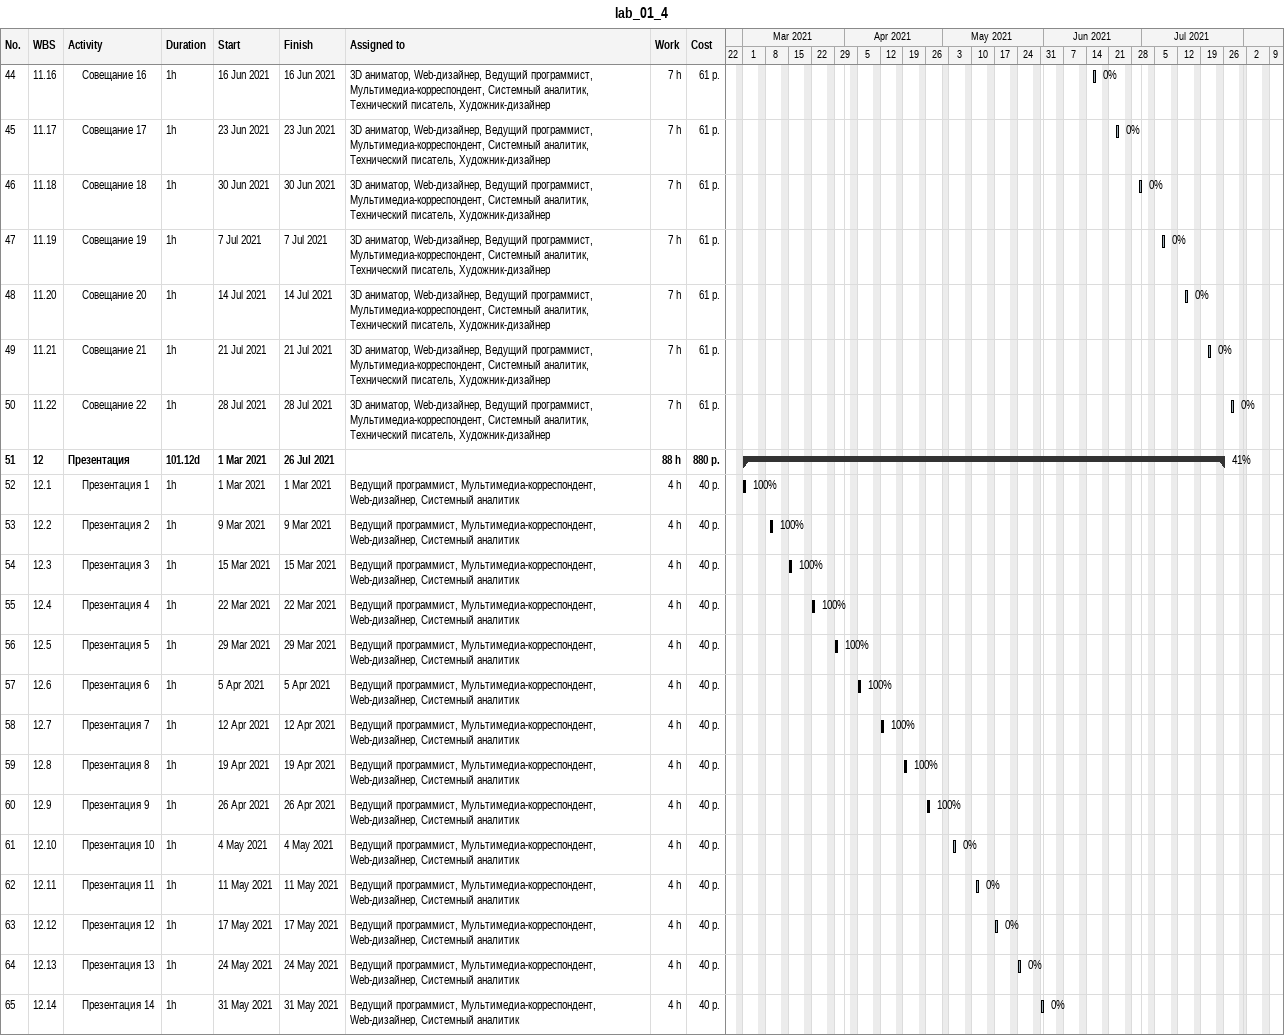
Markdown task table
lab_01_4

| ID | WBS | Task | Duration | Start | Finish | Resources | % complete | Work (h) | Cost (р.) |
|---|---|---|---|---|---|---|---|---|---|
| 44 | 11.16 | Совещание 16 | 1h | 2021-06-16 | 2021-06-16 | 3D аниматор, Web-дизайнер, Ведущий программист, Мультимедиа-корреспондент, Системный аналитик, Технический писатель, Художник-дизайнер | 0 | 7 | 61 |
| 45 | 11.17 | Совещание 17 | 1h | 2021-06-23 | 2021-06-23 | 3D аниматор, Web-дизайнер, Ведущий программист, Мультимедиа-корреспондент, Системный аналитик, Технический писатель, Художник-дизайнер | 0 | 7 | 61 |
| 46 | 11.18 | Совещание 18 | 1h | 2021-06-30 | 2021-06-30 | 3D аниматор, Web-дизайнер, Ведущий программист, Мультимедиа-корреспондент, Системный аналитик, Технический писатель, Художник-дизайнер | 0 | 7 | 61 |
| 47 | 11.19 | Совещание 19 | 1h | 2021-07-07 | 2021-07-07 | 3D аниматор, Web-дизайнер, Ведущий программист, Мультимедиа-корреспондент, Системный аналитик, Технический писатель, Художник-дизайнер | 0 | 7 | 61 |
| 48 | 11.20 | Совещание 20 | 1h | 2021-07-14 | 2021-07-14 | 3D аниматор, Web-дизайнер, Ведущий программист, Мультимедиа-корреспондент, Системный аналитик, Технический писатель, Художник-дизайнер | 0 | 7 | 61 |
| 49 | 11.21 | Совещание 21 | 1h | 2021-07-21 | 2021-07-21 | 3D аниматор, Web-дизайнер, Ведущий программист, Мультимедиа-корреспондент, Системный аналитик, Технический писатель, Художник-дизайнер | 0 | 7 | 61 |
| 50 | 11.22 | Совещание 22 | 1h | 2021-07-28 | 2021-07-28 | 3D аниматор, Web-дизайнер, Ведущий программист, Мультимедиа-корреспондент, Системный аналитик, Технический писатель, Художник-дизайнер | 0 | 7 | 61 |
| 51 | 12 | **Презентация** | 101.12d | 2021-03-01 | 2021-07-26 |  | 41 | 88 | 880 |
| 52 | 12.1 | Презентация 1 | 1h | 2021-03-01 | 2021-03-01 | Ведущий программист, Мультимедиа-корреспондент, Web-дизайнер, Системный аналитик | 100 | 4 | 40 |
| 53 | 12.2 | Презентация 2 | 1h | 2021-03-09 | 2021-03-09 | Ведущий программист, Мультимедиа-корреспондент, Web-дизайнер, Системный аналитик | 100 | 4 | 40 |
| 54 | 12.3 | Презентация 3 | 1h | 2021-03-15 | 2021-03-15 | Ведущий программист, Мультимедиа-корреспондент, Web-дизайнер, Системный аналитик | 100 | 4 | 40 |
| 55 | 12.4 | Презентация 4 | 1h | 2021-03-22 | 2021-03-22 | Ведущий программист, Мультимедиа-корреспондент, Web-дизайнер, Системный аналитик | 100 | 4 | 40 |
| 56 | 12.5 | Презентация 5 | 1h | 2021-03-29 | 2021-03-29 | Ведущий программист, Мультимедиа-корреспондент, Web-дизайнер, Системный аналитик | 100 | 4 | 40 |
| 57 | 12.6 | Презентация 6 | 1h | 2021-04-05 | 2021-04-05 | Ведущий программист, Мультимедиа-корреспондент, Web-дизайнер, Системный аналитик | 100 | 4 | 40 |
| 58 | 12.7 | Презентация 7 | 1h | 2021-04-12 | 2021-04-12 | Ведущий программист, Мультимедиа-корреспондент, Web-дизайнер, Системный аналитик | 100 | 4 | 40 |
| 59 | 12.8 | Презентация 8 | 1h | 2021-04-19 | 2021-04-19 | Ведущий программист, Мультимедиа-корреспондент, Web-дизайнер, Системный аналитик | 100 | 4 | 40 |
| 60 | 12.9 | Презентация 9 | 1h | 2021-04-26 | 2021-04-26 | Ведущий программист, Мультимедиа-корреспондент, Web-дизайнер, Системный аналитик | 100 | 4 | 40 |
| 61 | 12.10 | Презентация 10 | 1h | 2021-05-04 | 2021-05-04 | Ведущий программист, Мультимедиа-корреспондент, Web-дизайнер, Системный аналитик | 0 | 4 | 40 |
| 62 | 12.11 | Презентация 11 | 1h | 2021-05-11 | 2021-05-11 | Ведущий программист, Мультимедиа-корреспондент, Web-дизайнер, Системный аналитик | 0 | 4 | 40 |
| 63 | 12.12 | Презентация 12 | 1h | 2021-05-17 | 2021-05-17 | Ведущий программист, Мультимедиа-корреспондент, Web-дизайнер, Системный аналитик | 0 | 4 | 40 |
| 64 | 12.13 | Презентация 13 | 1h | 2021-05-24 | 2021-05-24 | Ведущий программист, Мультимедиа-корреспондент, Web-дизайнер, Системный аналитик | 0 | 4 | 40 |
| 65 | 12.14 | Презентация 14 | 1h | 2021-05-31 | 2021-05-31 | Ведущий программист, Мультимедиа-корреспондент, Web-дизайнер, Системный аналитик | 0 | 4 | 40 |
